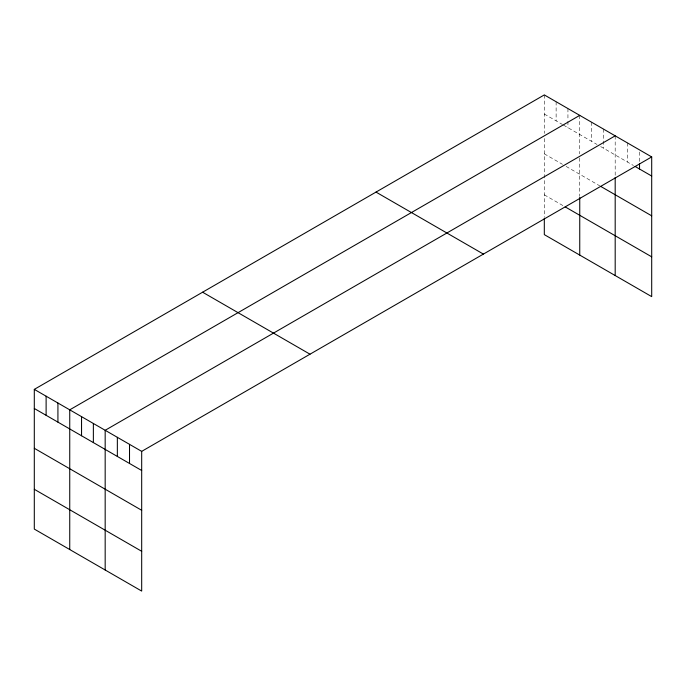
<?xml version="1.0" encoding="UTF-8"?>
<svg xmlns="http://www.w3.org/2000/svg" width="686" height="686" viewBox="0 0 686 686"><rect width="100%" height="100%" fill="white"/><g stroke="black" fill="none" stroke-linecap="round" stroke-linejoin="round"><path stroke-width="0.51" stroke-dasharray="3.43 2.57" d="M544.315 94.917L544.315 133.427M544.315 114.039L562.486 124.526M563.395 125.049L597.017 144.463M600.653 146.564L633.444 165.498M544.315 153.836L562.486 164.323M566.122 166.424L599.744 185.829M544.315 194.833L563.395 205.851M639.532 152.018L639.532 161.579M627.356 142.868L627.356 161.982M615.188 135.837L615.188 175.367M603.38 129.019L603.38 148.133M591.564 122.202L591.564 141.316M579.747 115.377L579.747 153.887M579.747 157.969L579.747 196.368M567.939 108.559L567.939 120.239M567.939 121.302L567.939 127.673M556.123 101.742L556.123 120.856M544.315 138.529L544.315 217.282"/><path stroke-width="1.03" d="M34.3 389.374L141.685 451.371L141.685 591.083L34.3 529.077L34.3 389.374L544.315 94.917L651.7 156.923L651.7 296.626L544.315 234.629L544.315 218.302M579.747 115.377L69.74 409.834L69.74 549.537M615.188 135.837L105.172 430.294L105.172 569.997M141.685 451.371L651.7 156.923M635.185 166.501L651.7 176.036M600.653 186.36L651.7 215.833M565.213 206.898L651.7 256.83M376.005 192.089L483.398 254.086M202.602 292.202L309.995 354.199M34.3 408.487L141.685 470.493M34.3 448.284L141.685 510.281M34.3 489.29L141.685 551.287M639.532 163.697L639.532 169.005M615.188 177.408L615.188 275.549M579.747 197.422L579.747 255.089M129.517 444.348L129.517 463.462M117.349 437.316L117.349 456.439M93.365 423.476L93.365 442.59M81.548 416.651L81.548 435.773M57.924 403.016L57.924 422.13M46.116 396.191L46.116 415.313"/></g></svg>
